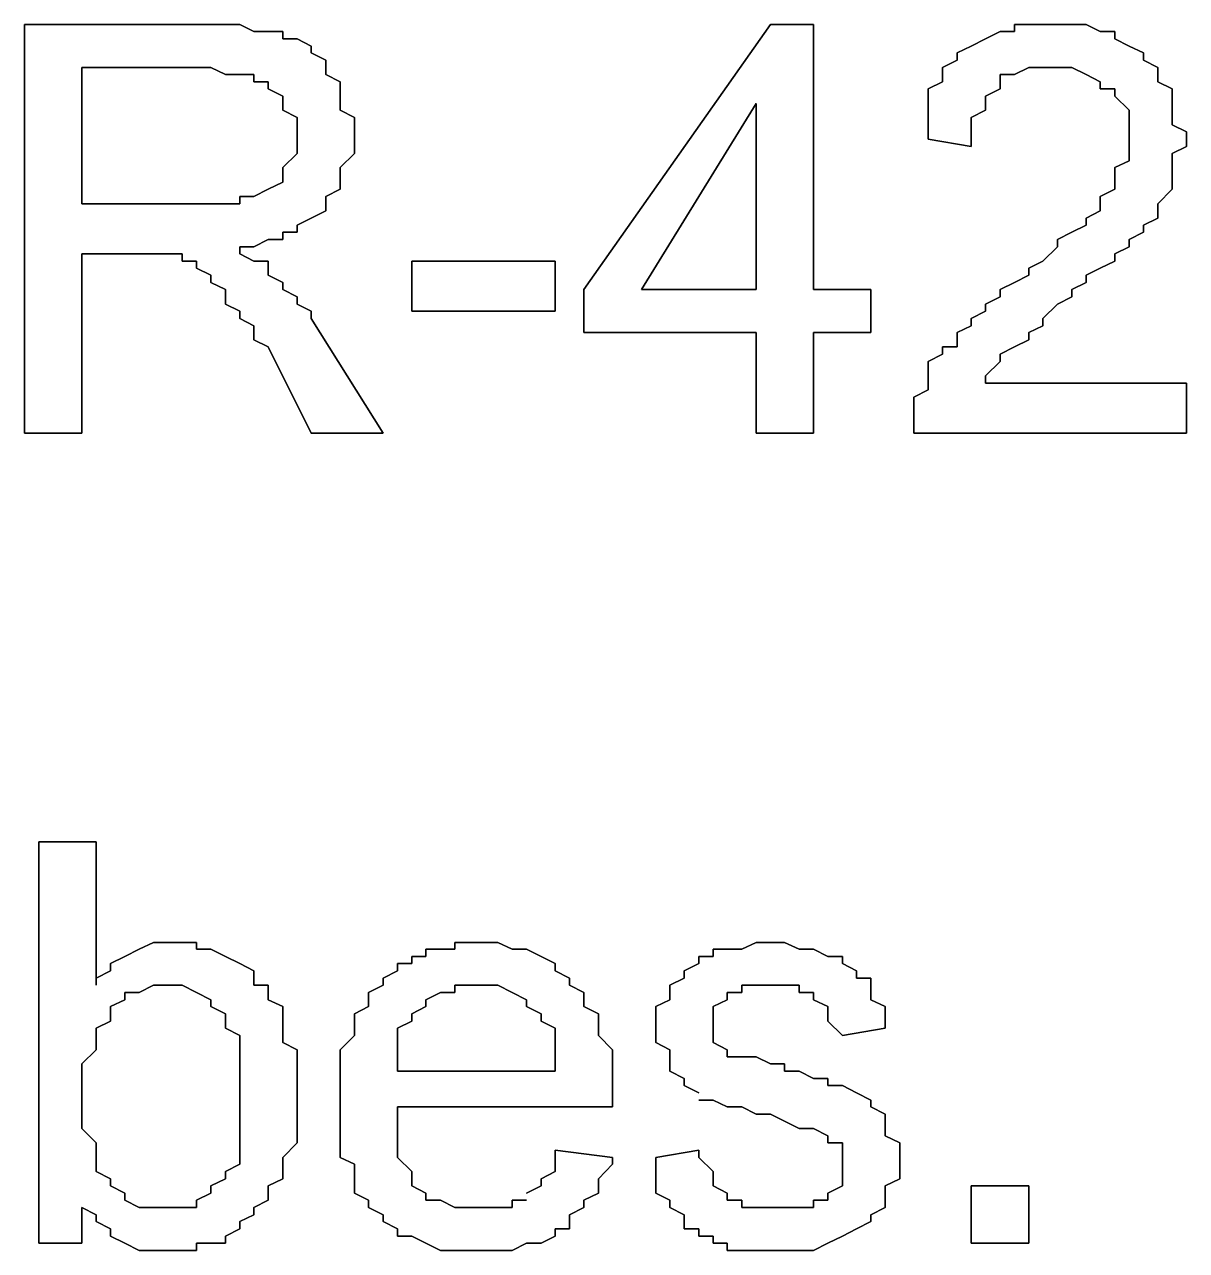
# Model space of a CAD drawing. Header units: metres. Extents: x 2.9 to 42.8, y 1.7 to 28.7.
# Drawn here: x 41.6137 to 41.8994, y 23.2604 to 23.562 of the extents above; entities that cross this region are included whole.
import ezdxf

# ---------------------------------------------------------------- set-up
doc = ezdxf.new("R2010")
doc.units = ezdxf.units.M
doc.layers.add('GRIS', color=8, linetype='Continuous')

msp = doc.modelspace()

# ---------------------------------------------------------------- linework, layer by layer
at = {"layer": 'GRIS', "lineweight": -3}
for points in [[(41.6595, 23.562), (41.6137, 23.562), (41.6595, 23.562)], [(41.6137, 23.562), (41.6137, 23.4615), (41.6137, 23.562)], [(41.6631, 23.562), (41.6595, 23.562), (41.6631, 23.562)], [(41.6666, 23.562), (41.6631, 23.562), (41.6666, 23.562)], [(41.6701, 23.5603), (41.6666, 23.562), (41.6701, 23.5603)], [(41.7971, 23.562), (41.7512, 23.4968), (41.7971, 23.562)], [(41.8077, 23.562), (41.7971, 23.562), (41.8077, 23.562)], [(41.8077, 23.4968), (41.8077, 23.562), (41.8077, 23.4968)], [(41.8606, 23.562), (41.8571, 23.562), (41.8606, 23.562)], [(41.8571, 23.562), (41.8571, 23.5603), (41.8571, 23.562)], [(41.8641, 23.562), (41.8606, 23.562), (41.8641, 23.562)], [(41.8677, 23.562), (41.8641, 23.562), (41.8677, 23.562)], [(41.8712, 23.562), (41.8677, 23.562), (41.8712, 23.562)], [(41.8747, 23.562), (41.8712, 23.562), (41.8747, 23.562)], [(41.8782, 23.5603), (41.8747, 23.562), (41.8782, 23.5603)], [(41.6736, 23.5603), (41.6701, 23.5603), (41.6736, 23.5603)], [(41.6772, 23.5603), (41.6736, 23.5603), (41.6772, 23.5603)], [(41.6772, 23.5585), (41.6772, 23.5603), (41.6772, 23.5585)], [(41.6807, 23.5585), (41.6772, 23.5585), (41.6807, 23.5585)], [(41.6842, 23.5567), (41.6807, 23.5585), (41.6842, 23.5567)], [(41.85, 23.5585), (41.8465, 23.5567), (41.85, 23.5585)], [(41.8536, 23.5603), (41.85, 23.5585), (41.8536, 23.5603)], [(41.8571, 23.5603), (41.8536, 23.5603), (41.8571, 23.5603)], [(41.8818, 23.5603), (41.8782, 23.5603), (41.8818, 23.5603)], [(41.8818, 23.5585), (41.8818, 23.5603), (41.8818, 23.5585)], [(41.8853, 23.5567), (41.8818, 23.5585), (41.8853, 23.5567)], [(41.6842, 23.555), (41.6842, 23.5567), (41.6842, 23.555)], [(41.6878, 23.5532), (41.6842, 23.555), (41.6878, 23.5532)], [(41.8465, 23.5567), (41.843, 23.555), (41.8465, 23.5567)], [(41.843, 23.555), (41.843, 23.5532), (41.843, 23.555)], [(41.8888, 23.555), (41.8853, 23.5567), (41.8888, 23.555)], [(41.8888, 23.5532), (41.8888, 23.555), (41.8888, 23.5532)], [(41.6878, 23.5514), (41.6878, 23.5532), (41.6878, 23.5514)], [(41.843, 23.5532), (41.8394, 23.5514), (41.843, 23.5532)], [(41.8924, 23.5514), (41.8888, 23.5532), (41.8924, 23.5514)], [(41.6278, 23.5179), (41.6278, 23.5514), (41.6278, 23.5179)], [(41.6278, 23.5514), (41.6595, 23.5514), (41.6278, 23.5514)], [(41.6595, 23.5514), (41.6631, 23.5497), (41.6595, 23.5514)], [(41.6631, 23.5497), (41.6666, 23.5497), (41.6631, 23.5497)], [(41.6666, 23.5497), (41.6701, 23.5497), (41.6666, 23.5497)], [(41.6701, 23.5497), (41.6701, 23.5479), (41.6701, 23.5497)], [(41.6878, 23.5497), (41.6878, 23.5514), (41.6878, 23.5497)], [(41.6913, 23.5479), (41.6878, 23.5497), (41.6913, 23.5479)], [(41.8394, 23.5514), (41.8394, 23.5497), (41.8394, 23.5514)], [(41.8394, 23.5497), (41.8394, 23.5479), (41.8394, 23.5497)], [(41.8536, 23.5479), (41.8536, 23.5497), (41.8536, 23.5479)], [(41.8536, 23.5497), (41.8571, 23.5497), (41.8536, 23.5497)], [(41.8571, 23.5497), (41.8606, 23.5514), (41.8571, 23.5497)], [(41.8606, 23.5514), (41.8641, 23.5514), (41.8606, 23.5514)], [(41.8641, 23.5514), (41.8677, 23.5514), (41.8641, 23.5514)], [(41.8677, 23.5514), (41.8712, 23.5514), (41.8677, 23.5514)], [(41.8712, 23.5514), (41.8747, 23.5497), (41.8712, 23.5514)], [(41.8747, 23.5497), (41.8782, 23.5479), (41.8747, 23.5497)], [(41.8924, 23.5497), (41.8924, 23.5514), (41.8924, 23.5497)], [(41.8924, 23.5479), (41.8924, 23.5497), (41.8924, 23.5479)], [(41.6701, 23.5479), (41.6736, 23.5479), (41.6701, 23.5479)], [(41.6736, 23.5479), (41.6736, 23.5462), (41.6736, 23.5479)], [(41.6736, 23.5462), (41.6772, 23.5444), (41.6736, 23.5462)], [(41.6913, 23.5444), (41.6913, 23.5479), (41.6913, 23.5444)], [(41.8394, 23.5479), (41.8359, 23.5462), (41.8394, 23.5479)], [(41.8359, 23.5462), (41.8359, 23.5426), (41.8359, 23.5462)], [(41.85, 23.5444), (41.8536, 23.5462), (41.85, 23.5444)], [(41.8536, 23.5462), (41.8536, 23.5479), (41.8536, 23.5462)], [(41.8782, 23.5479), (41.8782, 23.5462), (41.8782, 23.5479)], [(41.8782, 23.5462), (41.8818, 23.5462), (41.8782, 23.5462)], [(41.8818, 23.5462), (41.8818, 23.5444), (41.8818, 23.5462)], [(41.8959, 23.5462), (41.8924, 23.5479), (41.8959, 23.5462)], [(41.8959, 23.5444), (41.8959, 23.5462), (41.8959, 23.5444)], [(41.6772, 23.5444), (41.6772, 23.5426), (41.6772, 23.5444)], [(41.6913, 23.5426), (41.6913, 23.5444), (41.6913, 23.5426)], [(41.85, 23.5426), (41.85, 23.5444), (41.85, 23.5426)], [(41.8818, 23.5444), (41.8853, 23.5409), (41.8818, 23.5444)], [(41.8959, 23.5426), (41.8959, 23.5444), (41.8959, 23.5426)], [(41.6772, 23.5426), (41.6772, 23.5409), (41.6772, 23.5426)], [(41.6772, 23.5409), (41.6807, 23.5391), (41.6772, 23.5409)], [(41.6913, 23.5409), (41.6913, 23.5426), (41.6913, 23.5409)], [(41.6948, 23.5391), (41.6913, 23.5409), (41.6948, 23.5391)], [(41.7654, 23.4968), (41.7936, 23.5426), (41.7654, 23.4968)], [(41.7936, 23.5426), (41.7936, 23.4968), (41.7936, 23.5426)], [(41.8359, 23.5426), (41.8359, 23.5409), (41.8359, 23.5426)], [(41.8359, 23.5409), (41.8359, 23.5391), (41.8359, 23.5409)], [(41.8465, 23.5391), (41.85, 23.5409), (41.8465, 23.5391)], [(41.85, 23.5409), (41.85, 23.5426), (41.85, 23.5409)], [(41.8853, 23.5409), (41.8853, 23.5391), (41.8853, 23.5409)], [(41.8959, 23.5409), (41.8959, 23.5426), (41.8959, 23.5409)], [(41.8959, 23.5373), (41.8959, 23.5409), (41.8959, 23.5373)], [(41.6807, 23.5391), (41.6807, 23.5373), (41.6807, 23.5391)], [(41.6807, 23.5373), (41.6807, 23.5338), (41.6807, 23.5373)], [(41.6948, 23.5356), (41.6948, 23.5391), (41.6948, 23.5356)], [(41.8359, 23.5391), (41.8359, 23.5356), (41.8359, 23.5391)], [(41.8465, 23.5373), (41.8465, 23.5391), (41.8465, 23.5373)], [(41.8465, 23.5338), (41.8465, 23.5373), (41.8465, 23.5338)], [(41.8853, 23.5391), (41.8853, 23.5373), (41.8853, 23.5391)], [(41.8853, 23.5373), (41.8853, 23.5338), (41.8853, 23.5373)], [(41.8994, 23.5356), (41.8959, 23.5373), (41.8994, 23.5356)], [(41.6948, 23.5338), (41.6948, 23.5356), (41.6948, 23.5338)], [(41.8359, 23.5356), (41.8359, 23.5338), (41.8359, 23.5356)], [(41.8994, 23.5338), (41.8994, 23.5356), (41.8994, 23.5338)], [(41.6807, 23.5338), (41.6807, 23.532), (41.6807, 23.5338)], [(41.6807, 23.532), (41.6807, 23.5303), (41.6807, 23.532)], [(41.6948, 23.532), (41.6948, 23.5338), (41.6948, 23.532)], [(41.6948, 23.5303), (41.6948, 23.532), (41.6948, 23.5303)], [(41.8359, 23.5338), (41.8465, 23.532), (41.8359, 23.5338)], [(41.8465, 23.532), (41.8465, 23.5338), (41.8465, 23.532)], [(41.8853, 23.5338), (41.8853, 23.5303), (41.8853, 23.5338)], [(41.8959, 23.5303), (41.8994, 23.532), (41.8959, 23.5303)], [(41.8994, 23.532), (41.8994, 23.5338), (41.8994, 23.532)], [(41.6807, 23.5303), (41.6772, 23.5268), (41.6807, 23.5303)], [(41.6913, 23.5268), (41.6948, 23.5303), (41.6913, 23.5268)], [(41.8853, 23.5285), (41.8818, 23.5268), (41.8853, 23.5285)], [(41.8853, 23.5303), (41.8853, 23.5285), (41.8853, 23.5303)], [(41.8959, 23.5268), (41.8959, 23.5303), (41.8959, 23.5268)], [(41.6772, 23.5268), (41.6772, 23.525), (41.6772, 23.5268)], [(41.6772, 23.525), (41.6772, 23.5232), (41.6772, 23.525)], [(41.6913, 23.525), (41.6913, 23.5268), (41.6913, 23.525)], [(41.6913, 23.5232), (41.6913, 23.525), (41.6913, 23.5232)], [(41.8818, 23.5268), (41.8818, 23.525), (41.8818, 23.5268)], [(41.8818, 23.525), (41.8818, 23.5215), (41.8818, 23.525)], [(41.8959, 23.525), (41.8959, 23.5268), (41.8959, 23.525)], [(41.8959, 23.5232), (41.8959, 23.525), (41.8959, 23.5232)], [(41.6772, 23.5232), (41.6736, 23.5215), (41.6772, 23.5232)], [(41.6913, 23.5215), (41.6913, 23.5232), (41.6913, 23.5215)], [(41.8959, 23.5215), (41.8959, 23.5232), (41.8959, 23.5215)], [(41.6701, 23.5197), (41.6666, 23.5197), (41.6701, 23.5197)], [(41.6666, 23.5197), (41.6666, 23.5179), (41.6666, 23.5197)], [(41.6736, 23.5215), (41.6701, 23.5197), (41.6736, 23.5215)], [(41.6878, 23.5197), (41.6913, 23.5215), (41.6878, 23.5197)], [(41.6878, 23.5162), (41.6878, 23.5197), (41.6878, 23.5162)], [(41.8818, 23.5215), (41.8782, 23.5197), (41.8818, 23.5215)], [(41.8782, 23.5197), (41.8782, 23.5179), (41.8782, 23.5197)], [(41.8924, 23.5179), (41.8959, 23.5215), (41.8924, 23.5179)], [(41.656, 23.5179), (41.6278, 23.5179), (41.656, 23.5179)], [(41.6595, 23.5179), (41.656, 23.5179), (41.6595, 23.5179)], [(41.6631, 23.5179), (41.6595, 23.5179), (41.6631, 23.5179)], [(41.6666, 23.5179), (41.6631, 23.5179), (41.6666, 23.5179)], [(41.6842, 23.5144), (41.6878, 23.5162), (41.6842, 23.5144)], [(41.8782, 23.5162), (41.8747, 23.5144), (41.8782, 23.5162)], [(41.8782, 23.5179), (41.8782, 23.5162), (41.8782, 23.5179)], [(41.8924, 23.5162), (41.8924, 23.5179), (41.8924, 23.5162)], [(41.8924, 23.5144), (41.8924, 23.5162), (41.8924, 23.5144)], [(41.6807, 23.5126), (41.6842, 23.5144), (41.6807, 23.5126)], [(41.8747, 23.5144), (41.8747, 23.5126), (41.8747, 23.5144)], [(41.8888, 23.5126), (41.8924, 23.5144), (41.8888, 23.5126)], [(41.6772, 23.5091), (41.6772, 23.5109), (41.6772, 23.5091)], [(41.6772, 23.5109), (41.6807, 23.5109), (41.6772, 23.5109)], [(41.6807, 23.5109), (41.6807, 23.5126), (41.6807, 23.5109)], [(41.8712, 23.5109), (41.8677, 23.5091), (41.8712, 23.5109)], [(41.8747, 23.5126), (41.8712, 23.5109), (41.8747, 23.5126)], [(41.8853, 23.5091), (41.8888, 23.5109), (41.8853, 23.5091)], [(41.8888, 23.5109), (41.8888, 23.5126), (41.8888, 23.5109)], [(41.6666, 23.5056), (41.6666, 23.5073), (41.6666, 23.5056)], [(41.6666, 23.5073), (41.6701, 23.5073), (41.6666, 23.5073)], [(41.6701, 23.5073), (41.6736, 23.5091), (41.6701, 23.5073)], [(41.6736, 23.5091), (41.6772, 23.5091), (41.6736, 23.5091)], [(41.8677, 23.5073), (41.8641, 23.5038), (41.8677, 23.5073)], [(41.8677, 23.5091), (41.8677, 23.5073), (41.8677, 23.5091)], [(41.8818, 23.5056), (41.8853, 23.5073), (41.8818, 23.5056)], [(41.8853, 23.5073), (41.8853, 23.5091), (41.8853, 23.5073)], [(41.6278, 23.4615), (41.6278, 23.5056), (41.6278, 23.4615)], [(41.6278, 23.5056), (41.6419, 23.5056), (41.6278, 23.5056)], [(41.6419, 23.5056), (41.6454, 23.5056), (41.6419, 23.5056)], [(41.6454, 23.5056), (41.6489, 23.5056), (41.6454, 23.5056)], [(41.6489, 23.5056), (41.6525, 23.5056), (41.6489, 23.5056)], [(41.6525, 23.5056), (41.6525, 23.5038), (41.6525, 23.5056)], [(41.6525, 23.5038), (41.656, 23.5038), (41.6525, 23.5038)], [(41.656, 23.5038), (41.656, 23.5021), (41.656, 23.5038)], [(41.6701, 23.5038), (41.6666, 23.5056), (41.6701, 23.5038)], [(41.6736, 23.5038), (41.6701, 23.5038), (41.6736, 23.5038)], [(41.6736, 23.5021), (41.6736, 23.5038), (41.6736, 23.5021)], [(41.7442, 23.5038), (41.7089, 23.5038), (41.7442, 23.5038)], [(41.7089, 23.5038), (41.7089, 23.4915), (41.7089, 23.5038)], [(41.7442, 23.4915), (41.7442, 23.5038), (41.7442, 23.4915)], [(41.8641, 23.5038), (41.8606, 23.5021), (41.8641, 23.5038)], [(41.8782, 23.5021), (41.8818, 23.5038), (41.8782, 23.5021)], [(41.8818, 23.5038), (41.8818, 23.5056), (41.8818, 23.5038)], [(41.656, 23.5021), (41.6595, 23.5003), (41.656, 23.5021)], [(41.6736, 23.5003), (41.6736, 23.5021), (41.6736, 23.5003)], [(41.8606, 23.5021), (41.8606, 23.5003), (41.8606, 23.5021)], [(41.8747, 23.5003), (41.8782, 23.5021), (41.8747, 23.5003)], [(41.6595, 23.5003), (41.6595, 23.4985), (41.6595, 23.5003)], [(41.6595, 23.4985), (41.6631, 23.4968), (41.6595, 23.4985)], [(41.6772, 23.4985), (41.6736, 23.5003), (41.6772, 23.4985)], [(41.6772, 23.4968), (41.6772, 23.4985), (41.6772, 23.4968)], [(41.8571, 23.4985), (41.8536, 23.4968), (41.8571, 23.4985)], [(41.8606, 23.5003), (41.8571, 23.4985), (41.8606, 23.5003)], [(41.8712, 23.4968), (41.8747, 23.4985), (41.8712, 23.4968)], [(41.8747, 23.4985), (41.8747, 23.5003), (41.8747, 23.4985)], [(41.6631, 23.4968), (41.6631, 23.495), (41.6631, 23.4968)], [(41.6631, 23.495), (41.6631, 23.4932), (41.6631, 23.495)], [(41.6807, 23.495), (41.6772, 23.4968), (41.6807, 23.495)], [(41.6807, 23.4932), (41.6807, 23.495), (41.6807, 23.4932)], [(41.7512, 23.4968), (41.7512, 23.4862), (41.7512, 23.4968)], [(41.7936, 23.4968), (41.7654, 23.4968), (41.7936, 23.4968)], [(41.8218, 23.4968), (41.8077, 23.4968), (41.8218, 23.4968)], [(41.8218, 23.4862), (41.8218, 23.4968), (41.8218, 23.4862)], [(41.8536, 23.495), (41.85, 23.4932), (41.8536, 23.495)], [(41.8536, 23.4968), (41.8536, 23.495), (41.8536, 23.4968)], [(41.8677, 23.4932), (41.8712, 23.495), (41.8677, 23.4932)], [(41.8712, 23.495), (41.8712, 23.4968), (41.8712, 23.495)], [(41.6631, 23.4932), (41.6666, 23.4915), (41.6631, 23.4932)], [(41.6842, 23.4915), (41.6807, 23.4932), (41.6842, 23.4915)], [(41.85, 23.4932), (41.85, 23.4915), (41.85, 23.4932)], [(41.8641, 23.4897), (41.8677, 23.4932), (41.8641, 23.4897)], [(41.6666, 23.4915), (41.6666, 23.4897), (41.6666, 23.4915)], [(41.6666, 23.4897), (41.6701, 23.4879), (41.6666, 23.4897)], [(41.6842, 23.4897), (41.6842, 23.4915), (41.6842, 23.4897)], [(41.7019, 23.4615), (41.6842, 23.4897), (41.7019, 23.4615)], [(41.7089, 23.4915), (41.7442, 23.4915), (41.7089, 23.4915)], [(41.85, 23.4915), (41.8465, 23.4897), (41.85, 23.4915)], [(41.8465, 23.4897), (41.8465, 23.4879), (41.8465, 23.4897)], [(41.8641, 23.4879), (41.8641, 23.4897), (41.8641, 23.4879)], [(41.6701, 23.4879), (41.6701, 23.4844), (41.6701, 23.4879)], [(41.7512, 23.4862), (41.7936, 23.4862), (41.7512, 23.4862)], [(41.7936, 23.4862), (41.7936, 23.4615), (41.7936, 23.4862)], [(41.8077, 23.4615), (41.8077, 23.4862), (41.8077, 23.4615)], [(41.8077, 23.4862), (41.8218, 23.4862), (41.8077, 23.4862)], [(41.8465, 23.4879), (41.843, 23.4862), (41.8465, 23.4879)], [(41.843, 23.4862), (41.843, 23.4844), (41.843, 23.4862)], [(41.8606, 23.4862), (41.8641, 23.4879), (41.8606, 23.4862)], [(41.8606, 23.4844), (41.8606, 23.4862), (41.8606, 23.4844)], [(41.6701, 23.4844), (41.6736, 23.4827), (41.6701, 23.4844)], [(41.6736, 23.4827), (41.6842, 23.4615), (41.6736, 23.4827)], [(41.843, 23.4827), (41.8394, 23.4827), (41.843, 23.4827)], [(41.8394, 23.4827), (41.8394, 23.4809), (41.8394, 23.4827)], [(41.843, 23.4844), (41.843, 23.4827), (41.843, 23.4844)], [(41.8536, 23.4809), (41.8571, 23.4827), (41.8536, 23.4809)], [(41.8571, 23.4827), (41.8606, 23.4844), (41.8571, 23.4827)], [(41.8394, 23.4809), (41.8359, 23.4791), (41.8394, 23.4809)], [(41.8536, 23.4791), (41.8536, 23.4809), (41.8536, 23.4791)], [(41.8359, 23.4791), (41.8359, 23.4756), (41.8359, 23.4791)], [(41.85, 23.4756), (41.8536, 23.4791), (41.85, 23.4756)], [(41.8359, 23.4756), (41.8359, 23.4738), (41.8359, 23.4756)], [(41.8359, 23.4738), (41.8359, 23.4721), (41.8359, 23.4738)], [(41.85, 23.4738), (41.85, 23.4756), (41.85, 23.4738)], [(41.8994, 23.4738), (41.85, 23.4738), (41.8994, 23.4738)], [(41.8994, 23.4615), (41.8994, 23.4738), (41.8994, 23.4615)], [(41.8359, 23.4721), (41.8324, 23.4703), (41.8359, 23.4721)], [(41.8324, 23.4703), (41.8324, 23.4685), (41.8324, 23.4703)], [(41.8324, 23.4685), (41.8324, 23.4668), (41.8324, 23.4685)], [(41.8324, 23.4668), (41.8324, 23.465), (41.8324, 23.4668)], [(41.8324, 23.465), (41.8324, 23.4615), (41.8324, 23.465)], [(41.6137, 23.4615), (41.6278, 23.4615), (41.6137, 23.4615)], [(41.6842, 23.4615), (41.7019, 23.4615), (41.6842, 23.4615)], [(41.7936, 23.4615), (41.8077, 23.4615), (41.7936, 23.4615)], [(41.8324, 23.4615), (41.8994, 23.4615), (41.8324, 23.4615)], [(41.6313, 23.3609), (41.6172, 23.3609), (41.6313, 23.3609)], [(41.6172, 23.3609), (41.6172, 23.2622), (41.6172, 23.3609)], [(41.6313, 23.3257), (41.6313, 23.3609), (41.6313, 23.3257)], [(41.6454, 23.3362), (41.6419, 23.3345), (41.6454, 23.3362)], [(41.6489, 23.3362), (41.6454, 23.3362), (41.6489, 23.3362)], [(41.6525, 23.3362), (41.6489, 23.3362), (41.6525, 23.3362)], [(41.656, 23.3362), (41.6525, 23.3362), (41.656, 23.3362)], [(41.656, 23.3345), (41.656, 23.3362), (41.656, 23.3345)], [(41.723, 23.3362), (41.7195, 23.3362), (41.723, 23.3362)], [(41.7195, 23.3362), (41.7195, 23.3345), (41.7195, 23.3362)], [(41.7266, 23.3362), (41.723, 23.3362), (41.7266, 23.3362)], [(41.7301, 23.3362), (41.7266, 23.3362), (41.7301, 23.3362)], [(41.7336, 23.3345), (41.7301, 23.3362), (41.7336, 23.3345)], [(41.7936, 23.3362), (41.7901, 23.3345), (41.7936, 23.3362)], [(41.7971, 23.3362), (41.7936, 23.3362), (41.7971, 23.3362)], [(41.8006, 23.3362), (41.7971, 23.3362), (41.8006, 23.3362)], [(41.8042, 23.3345), (41.8006, 23.3362), (41.8042, 23.3345)], [(41.6384, 23.3327), (41.6348, 23.331), (41.6384, 23.3327)], [(41.6419, 23.3345), (41.6384, 23.3327), (41.6419, 23.3345)], [(41.6595, 23.3345), (41.656, 23.3345), (41.6595, 23.3345)], [(41.6631, 23.3327), (41.6595, 23.3345), (41.6631, 23.3327)], [(41.6666, 23.331), (41.6631, 23.3327), (41.6666, 23.331)], [(41.7124, 23.3327), (41.7089, 23.3327), (41.7124, 23.3327)], [(41.7089, 23.3327), (41.7089, 23.331), (41.7089, 23.3327)], [(41.716, 23.3345), (41.7124, 23.3345), (41.716, 23.3345)], [(41.7124, 23.3345), (41.7124, 23.3327), (41.7124, 23.3345)], [(41.7195, 23.3345), (41.716, 23.3345), (41.7195, 23.3345)], [(41.7371, 23.3345), (41.7336, 23.3345), (41.7371, 23.3345)], [(41.7407, 23.3327), (41.7371, 23.3345), (41.7407, 23.3327)], [(41.7442, 23.331), (41.7407, 23.3327), (41.7442, 23.331)], [(41.783, 23.3327), (41.7795, 23.3327), (41.783, 23.3327)], [(41.7795, 23.3327), (41.7795, 23.331), (41.7795, 23.3327)], [(41.7865, 23.3345), (41.783, 23.3345), (41.7865, 23.3345)], [(41.783, 23.3345), (41.783, 23.3327), (41.783, 23.3345)], [(41.7901, 23.3345), (41.7865, 23.3345), (41.7901, 23.3345)], [(41.8077, 23.3345), (41.8042, 23.3345), (41.8077, 23.3345)], [(41.8112, 23.3327), (41.8077, 23.3345), (41.8112, 23.3327)], [(41.8148, 23.3327), (41.8112, 23.3327), (41.8148, 23.3327)], [(41.8148, 23.331), (41.8148, 23.3327), (41.8148, 23.331)], [(41.6348, 23.3292), (41.6313, 23.3274), (41.6348, 23.3292)], [(41.6348, 23.331), (41.6348, 23.3292), (41.6348, 23.331)], [(41.6701, 23.3292), (41.6666, 23.331), (41.6701, 23.3292)], [(41.6701, 23.3274), (41.6701, 23.3292), (41.6701, 23.3274)], [(41.7054, 23.3292), (41.7019, 23.3274), (41.7054, 23.3292)], [(41.7089, 23.331), (41.7054, 23.331), (41.7089, 23.331)], [(41.7054, 23.331), (41.7054, 23.3292), (41.7054, 23.331)], [(41.7442, 23.3292), (41.7442, 23.331), (41.7442, 23.3292)], [(41.7477, 23.3274), (41.7442, 23.3292), (41.7477, 23.3274)], [(41.7795, 23.331), (41.7759, 23.3292), (41.7795, 23.331)], [(41.7759, 23.3292), (41.7759, 23.3274), (41.7759, 23.3292)], [(41.8183, 23.3292), (41.8148, 23.331), (41.8183, 23.3292)], [(41.8183, 23.3274), (41.8183, 23.3292), (41.8183, 23.3274)], [(41.6313, 23.3274), (41.6313, 23.3257), (41.6313, 23.3274)], [(41.6701, 23.3257), (41.6701, 23.3274), (41.6701, 23.3257)], [(41.7019, 23.3274), (41.7019, 23.3257), (41.7019, 23.3274)], [(41.7477, 23.3257), (41.7477, 23.3274), (41.7477, 23.3257)], [(41.7759, 23.3274), (41.7724, 23.3257), (41.7759, 23.3274)], [(41.8218, 23.3274), (41.8183, 23.3274), (41.8218, 23.3274)], [(41.8218, 23.3257), (41.8218, 23.3274), (41.8218, 23.3257)], [(41.6384, 23.3221), (41.6384, 23.3239), (41.6384, 23.3221)], [(41.6384, 23.3239), (41.6419, 23.3239), (41.6384, 23.3239)], [(41.6419, 23.3239), (41.6454, 23.3257), (41.6419, 23.3239)], [(41.6454, 23.3257), (41.6489, 23.3257), (41.6454, 23.3257)], [(41.6489, 23.3257), (41.6525, 23.3257), (41.6489, 23.3257)], [(41.6525, 23.3257), (41.656, 23.3239), (41.6525, 23.3257)], [(41.656, 23.3239), (41.6595, 23.3221), (41.656, 23.3239)], [(41.6736, 23.3257), (41.6701, 23.3257), (41.6736, 23.3257)], [(41.6736, 23.3239), (41.6736, 23.3257), (41.6736, 23.3239)], [(41.6736, 23.3221), (41.6736, 23.3239), (41.6736, 23.3221)], [(41.7019, 23.3257), (41.6983, 23.3239), (41.7019, 23.3257)], [(41.6983, 23.3239), (41.6983, 23.3221), (41.6983, 23.3239)], [(41.7124, 23.3221), (41.716, 23.3239), (41.7124, 23.3221)], [(41.716, 23.3239), (41.7195, 23.3239), (41.716, 23.3239)], [(41.7195, 23.3239), (41.7195, 23.3257), (41.7195, 23.3239)], [(41.7195, 23.3257), (41.723, 23.3257), (41.7195, 23.3257)], [(41.723, 23.3257), (41.7266, 23.3257), (41.723, 23.3257)], [(41.7266, 23.3257), (41.7301, 23.3257), (41.7266, 23.3257)], [(41.7301, 23.3257), (41.7336, 23.3239), (41.7301, 23.3257)], [(41.7336, 23.3239), (41.7371, 23.3221), (41.7336, 23.3239)], [(41.7512, 23.3239), (41.7477, 23.3257), (41.7512, 23.3239)], [(41.7512, 23.3221), (41.7512, 23.3239), (41.7512, 23.3221)], [(41.7724, 23.3257), (41.7724, 23.3239), (41.7724, 23.3257)], [(41.7724, 23.3239), (41.7724, 23.3221), (41.7724, 23.3239)], [(41.7865, 23.3221), (41.7865, 23.3239), (41.7865, 23.3221)], [(41.7865, 23.3239), (41.7901, 23.3239), (41.7865, 23.3239)], [(41.7901, 23.3239), (41.7901, 23.3257), (41.7901, 23.3239)], [(41.7901, 23.3257), (41.7936, 23.3257), (41.7901, 23.3257)], [(41.7936, 23.3257), (41.7971, 23.3257), (41.7936, 23.3257)], [(41.7971, 23.3257), (41.8006, 23.3257), (41.7971, 23.3257)], [(41.8006, 23.3257), (41.8042, 23.3257), (41.8006, 23.3257)], [(41.8042, 23.3257), (41.8042, 23.3239), (41.8042, 23.3257)], [(41.8042, 23.3239), (41.8077, 23.3239), (41.8042, 23.3239)], [(41.8077, 23.3239), (41.8077, 23.3221), (41.8077, 23.3239)], [(41.8218, 23.3221), (41.8218, 23.3257), (41.8218, 23.3221)], [(41.6348, 23.3204), (41.6384, 23.3221), (41.6348, 23.3204)], [(41.6348, 23.3186), (41.6348, 23.3204), (41.6348, 23.3186)], [(41.6595, 23.3221), (41.6595, 23.3204), (41.6595, 23.3221)], [(41.6595, 23.3204), (41.6631, 23.3186), (41.6595, 23.3204)], [(41.6772, 23.3204), (41.6736, 23.3221), (41.6772, 23.3204)], [(41.6772, 23.3168), (41.6772, 23.3204), (41.6772, 23.3168)], [(41.6983, 23.3204), (41.6948, 23.3186), (41.6983, 23.3204)], [(41.6983, 23.3221), (41.6983, 23.3204), (41.6983, 23.3221)], [(41.7089, 23.3186), (41.7124, 23.3204), (41.7089, 23.3186)], [(41.7124, 23.3204), (41.7124, 23.3221), (41.7124, 23.3204)], [(41.7371, 23.3221), (41.7371, 23.3204), (41.7371, 23.3221)], [(41.7371, 23.3204), (41.7407, 23.3186), (41.7371, 23.3204)], [(41.7512, 23.3204), (41.7512, 23.3221), (41.7512, 23.3204)], [(41.7548, 23.3186), (41.7512, 23.3204), (41.7548, 23.3186)], [(41.7724, 23.3221), (41.7689, 23.3204), (41.7724, 23.3221)], [(41.7689, 23.3204), (41.7689, 23.3168), (41.7689, 23.3204)], [(41.783, 23.3204), (41.7865, 23.3221), (41.783, 23.3204)], [(41.783, 23.3186), (41.783, 23.3204), (41.783, 23.3186)], [(41.8077, 23.3221), (41.8112, 23.3204), (41.8077, 23.3221)], [(41.8112, 23.3204), (41.8112, 23.3186), (41.8112, 23.3204)], [(41.8253, 23.3204), (41.8218, 23.3221), (41.8253, 23.3204)], [(41.8253, 23.3186), (41.8253, 23.3204), (41.8253, 23.3186)], [(41.6313, 23.3151), (41.6348, 23.3168), (41.6313, 23.3151)], [(41.6348, 23.3168), (41.6348, 23.3186), (41.6348, 23.3168)], [(41.6631, 23.3186), (41.6631, 23.3168), (41.6631, 23.3186)], [(41.6631, 23.3168), (41.6631, 23.3151), (41.6631, 23.3168)], [(41.6772, 23.3151), (41.6772, 23.3168), (41.6772, 23.3151)], [(41.6948, 23.3186), (41.6948, 23.3168), (41.6948, 23.3186)], [(41.6948, 23.3168), (41.6948, 23.3151), (41.6948, 23.3168)], [(41.7054, 23.3151), (41.7089, 23.3168), (41.7054, 23.3151)], [(41.7089, 23.3168), (41.7089, 23.3186), (41.7089, 23.3168)], [(41.7407, 23.3186), (41.7407, 23.3168), (41.7407, 23.3186)], [(41.7407, 23.3168), (41.7442, 23.3151), (41.7407, 23.3168)], [(41.7548, 23.3168), (41.7548, 23.3186), (41.7548, 23.3168)], [(41.7548, 23.3151), (41.7548, 23.3168), (41.7548, 23.3151)], [(41.7689, 23.3168), (41.7689, 23.3151), (41.7689, 23.3168)], [(41.783, 23.3168), (41.783, 23.3186), (41.783, 23.3168)], [(41.783, 23.3133), (41.783, 23.3168), (41.783, 23.3133)], [(41.8112, 23.3186), (41.8112, 23.3168), (41.8112, 23.3186)], [(41.8112, 23.3168), (41.8148, 23.3133), (41.8112, 23.3168)], [(41.8253, 23.3151), (41.8253, 23.3186), (41.8253, 23.3151)], [(41.6313, 23.3133), (41.6313, 23.3151), (41.6313, 23.3133)], [(41.6631, 23.3151), (41.6666, 23.3133), (41.6631, 23.3151)], [(41.6772, 23.3133), (41.6772, 23.3151), (41.6772, 23.3133)], [(41.6948, 23.3151), (41.6948, 23.3133), (41.6948, 23.3151)], [(41.7054, 23.3116), (41.7054, 23.3151), (41.7054, 23.3116)], [(41.7442, 23.3151), (41.7442, 23.3133), (41.7442, 23.3151)], [(41.7548, 23.3133), (41.7548, 23.3151), (41.7548, 23.3133)], [(41.7689, 23.3151), (41.7689, 23.3116), (41.7689, 23.3151)], [(41.8148, 23.3133), (41.8253, 23.3151), (41.8148, 23.3133)], [(41.6313, 23.3116), (41.6313, 23.3133), (41.6313, 23.3116)], [(41.6313, 23.3098), (41.6313, 23.3116), (41.6313, 23.3098)], [(41.6666, 23.3133), (41.6666, 23.3116), (41.6666, 23.3133)], [(41.6666, 23.3116), (41.6666, 23.308), (41.6666, 23.3116)], [(41.6772, 23.3116), (41.6772, 23.3133), (41.6772, 23.3116)], [(41.6807, 23.3098), (41.6772, 23.3116), (41.6807, 23.3098)], [(41.6948, 23.3133), (41.6913, 23.3098), (41.6948, 23.3133)], [(41.7054, 23.3098), (41.7054, 23.3116), (41.7054, 23.3098)], [(41.7442, 23.3133), (41.7442, 23.3098), (41.7442, 23.3133)], [(41.7583, 23.3098), (41.7548, 23.3133), (41.7583, 23.3098)], [(41.7689, 23.3116), (41.7724, 23.3098), (41.7689, 23.3116)], [(41.783, 23.3116), (41.783, 23.3133), (41.783, 23.3116)], [(41.7865, 23.3098), (41.783, 23.3116), (41.7865, 23.3098)], [(41.6278, 23.3063), (41.6313, 23.3098), (41.6278, 23.3063)], [(41.6666, 23.308), (41.6666, 23.3063), (41.6666, 23.308)], [(41.6807, 23.3063), (41.6807, 23.3098), (41.6807, 23.3063)], [(41.6913, 23.3098), (41.6913, 23.308), (41.6913, 23.3098)], [(41.6913, 23.308), (41.6913, 23.3045), (41.6913, 23.308)], [(41.7054, 23.308), (41.7054, 23.3098), (41.7054, 23.308)], [(41.7054, 23.3045), (41.7054, 23.308), (41.7054, 23.3045)], [(41.7442, 23.3098), (41.7442, 23.308), (41.7442, 23.3098)], [(41.7442, 23.308), (41.7442, 23.3045), (41.7442, 23.308)], [(41.7583, 23.308), (41.7583, 23.3098), (41.7583, 23.308)], [(41.7583, 23.3045), (41.7583, 23.308), (41.7583, 23.3045)], [(41.7724, 23.3098), (41.7724, 23.308), (41.7724, 23.3098)], [(41.7724, 23.308), (41.7724, 23.3045), (41.7724, 23.308)], [(41.7865, 23.308), (41.7865, 23.3098), (41.7865, 23.308)], [(41.7901, 23.308), (41.7865, 23.308), (41.7901, 23.308)], [(41.7936, 23.308), (41.7901, 23.308), (41.7936, 23.308)], [(41.7971, 23.3063), (41.7936, 23.308), (41.7971, 23.3063)], [(41.6278, 23.3045), (41.6278, 23.3063), (41.6278, 23.3045)], [(41.6666, 23.3063), (41.6666, 23.3045), (41.6666, 23.3063)], [(41.6807, 23.3045), (41.6807, 23.3063), (41.6807, 23.3045)], [(41.8006, 23.3063), (41.7971, 23.3063), (41.8006, 23.3063)], [(41.8006, 23.3045), (41.8006, 23.3063), (41.8006, 23.3045)], [(41.6278, 23.301), (41.6278, 23.3045), (41.6278, 23.301)], [(41.6666, 23.3045), (41.6666, 23.301), (41.6666, 23.3045)], [(41.6807, 23.3027), (41.6807, 23.3045), (41.6807, 23.3027)], [(41.6807, 23.2992), (41.6807, 23.3027), (41.6807, 23.2992)], [(41.6913, 23.3045), (41.6913, 23.3027), (41.6913, 23.3045)], [(41.6913, 23.3027), (41.6913, 23.301), (41.6913, 23.3027)], [(41.7442, 23.3045), (41.7054, 23.3045), (41.7442, 23.3045)], [(41.7583, 23.3027), (41.7583, 23.3045), (41.7583, 23.3027)], [(41.7583, 23.2992), (41.7583, 23.3027), (41.7583, 23.2992)], [(41.7724, 23.3045), (41.7759, 23.3027), (41.7724, 23.3045)], [(41.7759, 23.3027), (41.7759, 23.301), (41.7759, 23.3027)], [(41.8042, 23.3045), (41.8006, 23.3045), (41.8042, 23.3045)], [(41.8077, 23.3027), (41.8042, 23.3045), (41.8077, 23.3027)], [(41.8112, 23.3027), (41.8077, 23.3027), (41.8112, 23.3027)], [(41.8112, 23.301), (41.8112, 23.3027), (41.8112, 23.301)], [(41.6278, 23.2992), (41.6278, 23.301), (41.6278, 23.2992)], [(41.6278, 23.2957), (41.6278, 23.2992), (41.6278, 23.2957)], [(41.6666, 23.301), (41.6666, 23.2974), (41.6666, 23.301)], [(41.6807, 23.2957), (41.6807, 23.2992), (41.6807, 23.2957)], [(41.6913, 23.301), (41.6913, 23.2974), (41.6913, 23.301)], [(41.7583, 23.2974), (41.7583, 23.2992), (41.7583, 23.2974)], [(41.7759, 23.301), (41.7795, 23.2992), (41.7759, 23.301)], [(41.8148, 23.301), (41.8112, 23.301), (41.8148, 23.301)], [(41.8183, 23.2992), (41.8148, 23.301), (41.8183, 23.2992)], [(41.8218, 23.2974), (41.8183, 23.2992), (41.8218, 23.2974)], [(41.6278, 23.2922), (41.6278, 23.2957), (41.6278, 23.2922)], [(41.6666, 23.2974), (41.6666, 23.2939), (41.6666, 23.2974)], [(41.6807, 23.2939), (41.6807, 23.2957), (41.6807, 23.2939)], [(41.6913, 23.2974), (41.6913, 23.2957), (41.6913, 23.2974)], [(41.6913, 23.2957), (41.6913, 23.2939), (41.6913, 23.2957)], [(41.7054, 23.2922), (41.7054, 23.2957), (41.7054, 23.2922)], [(41.7054, 23.2957), (41.7583, 23.2957), (41.7054, 23.2957)], [(41.7583, 23.2957), (41.7583, 23.2974), (41.7583, 23.2957)], [(41.7795, 23.2974), (41.783, 23.2974), (41.7795, 23.2974)], [(41.783, 23.2974), (41.7865, 23.2957), (41.783, 23.2974)], [(41.7865, 23.2957), (41.7901, 23.2957), (41.7865, 23.2957)], [(41.7901, 23.2957), (41.7936, 23.2939), (41.7901, 23.2957)], [(41.8218, 23.2957), (41.8218, 23.2974), (41.8218, 23.2957)], [(41.8253, 23.2939), (41.8218, 23.2957), (41.8253, 23.2939)], [(41.6666, 23.2939), (41.6666, 23.2922), (41.6666, 23.2939)], [(41.6807, 23.2904), (41.6807, 23.2939), (41.6807, 23.2904)], [(41.6913, 23.2939), (41.6913, 23.2904), (41.6913, 23.2939)], [(41.7936, 23.2939), (41.7971, 23.2939), (41.7936, 23.2939)], [(41.7971, 23.2939), (41.8006, 23.2922), (41.7971, 23.2939)], [(41.8253, 23.2922), (41.8253, 23.2939), (41.8253, 23.2922)], [(41.6278, 23.2904), (41.6278, 23.2922), (41.6278, 23.2904)], [(41.6313, 23.2869), (41.6278, 23.2904), (41.6313, 23.2869)], [(41.6666, 23.2922), (41.6666, 23.2886), (41.6666, 23.2922)], [(41.6807, 23.2886), (41.6807, 23.2904), (41.6807, 23.2886)], [(41.6913, 23.2904), (41.6913, 23.2886), (41.6913, 23.2904)], [(41.7054, 23.2886), (41.7054, 23.2922), (41.7054, 23.2886)], [(41.8006, 23.2922), (41.8042, 23.2904), (41.8006, 23.2922)], [(41.8042, 23.2904), (41.8077, 23.2904), (41.8042, 23.2904)], [(41.8077, 23.2904), (41.8112, 23.2886), (41.8077, 23.2904)], [(41.8253, 23.2886), (41.8253, 23.2922), (41.8253, 23.2886)], [(41.6313, 23.2851), (41.6313, 23.2869), (41.6313, 23.2851)], [(41.6666, 23.2886), (41.6666, 23.2869), (41.6666, 23.2886)], [(41.6666, 23.2869), (41.6666, 23.2851), (41.6666, 23.2869)], [(41.6772, 23.2833), (41.6807, 23.2869), (41.6772, 23.2833)], [(41.6807, 23.2869), (41.6807, 23.2886), (41.6807, 23.2869)], [(41.6913, 23.2886), (41.6913, 23.2851), (41.6913, 23.2886)], [(41.7054, 23.2869), (41.7054, 23.2886), (41.7054, 23.2869)], [(41.7054, 23.2851), (41.7054, 23.2869), (41.7054, 23.2851)], [(41.8112, 23.2886), (41.8112, 23.2869), (41.8112, 23.2886)], [(41.8112, 23.2869), (41.8148, 23.2869), (41.8112, 23.2869)], [(41.8148, 23.2869), (41.8148, 23.2833), (41.8148, 23.2869)], [(41.8289, 23.2869), (41.8253, 23.2886), (41.8289, 23.2869)], [(41.8289, 23.2851), (41.8289, 23.2869), (41.8289, 23.2851)], [(41.6313, 23.2833), (41.6313, 23.2851), (41.6313, 23.2833)], [(41.6666, 23.2851), (41.6666, 23.2816), (41.6666, 23.2851)], [(41.6913, 23.2851), (41.6913, 23.2833), (41.6913, 23.2851)], [(41.7054, 23.2833), (41.7054, 23.2851), (41.7054, 23.2833)], [(41.7442, 23.2851), (41.7442, 23.2833), (41.7442, 23.2851)], [(41.7583, 23.2833), (41.7442, 23.2851), (41.7583, 23.2833)], [(41.7795, 23.2851), (41.7689, 23.2833), (41.7795, 23.2851)], [(41.7795, 23.2833), (41.7795, 23.2851), (41.7795, 23.2833)], [(41.8289, 23.2833), (41.8289, 23.2851), (41.8289, 23.2833)], [(41.6313, 23.2816), (41.6313, 23.2833), (41.6313, 23.2816)], [(41.6313, 23.2798), (41.6313, 23.2816), (41.6313, 23.2798)], [(41.6666, 23.2816), (41.6631, 23.2798), (41.6666, 23.2816)], [(41.6772, 23.2816), (41.6772, 23.2833), (41.6772, 23.2816)], [(41.6772, 23.2798), (41.6772, 23.2816), (41.6772, 23.2798)], [(41.6913, 23.2833), (41.6948, 23.2816), (41.6913, 23.2833)], [(41.6948, 23.2816), (41.6948, 23.2798), (41.6948, 23.2816)], [(41.7089, 23.2798), (41.7054, 23.2833), (41.7089, 23.2798)], [(41.7442, 23.2833), (41.7442, 23.2798), (41.7442, 23.2833)], [(41.7548, 23.278), (41.7583, 23.2816), (41.7548, 23.278)], [(41.7583, 23.2816), (41.7583, 23.2833), (41.7583, 23.2816)], [(41.7689, 23.2833), (41.7689, 23.2816), (41.7689, 23.2833)], [(41.7689, 23.2816), (41.7689, 23.2798), (41.7689, 23.2816)], [(41.783, 23.2798), (41.7795, 23.2833), (41.783, 23.2798)], [(41.8148, 23.2833), (41.8148, 23.2816), (41.8148, 23.2833)], [(41.8148, 23.2816), (41.8148, 23.2798), (41.8148, 23.2816)], [(41.8289, 23.2798), (41.8289, 23.2833), (41.8289, 23.2798)], [(41.6348, 23.278), (41.6313, 23.2798), (41.6348, 23.278)], [(41.6348, 23.2763), (41.6348, 23.278), (41.6348, 23.2763)], [(41.6631, 23.278), (41.6595, 23.2763), (41.6631, 23.278)], [(41.6631, 23.2798), (41.6631, 23.278), (41.6631, 23.2798)], [(41.6736, 23.2763), (41.6772, 23.278), (41.6736, 23.2763)], [(41.6772, 23.278), (41.6772, 23.2798), (41.6772, 23.278)], [(41.6948, 23.2798), (41.6948, 23.2763), (41.6948, 23.2798)], [(41.7089, 23.278), (41.7089, 23.2798), (41.7089, 23.278)], [(41.7089, 23.2763), (41.7089, 23.278), (41.7089, 23.2763)], [(41.7442, 23.2798), (41.7407, 23.278), (41.7442, 23.2798)], [(41.7407, 23.278), (41.7407, 23.2763), (41.7407, 23.278)], [(41.7548, 23.2763), (41.7548, 23.278), (41.7548, 23.2763)], [(41.7689, 23.2798), (41.7689, 23.2763), (41.7689, 23.2798)], [(41.783, 23.278), (41.783, 23.2798), (41.783, 23.278)], [(41.783, 23.2763), (41.783, 23.278), (41.783, 23.2763)], [(41.8148, 23.2798), (41.8148, 23.278), (41.8148, 23.2798)], [(41.8148, 23.278), (41.8148, 23.2763), (41.8148, 23.278)], [(41.8253, 23.2763), (41.8289, 23.278), (41.8253, 23.2763)], [(41.8289, 23.278), (41.8289, 23.2798), (41.8289, 23.278)], [(41.6384, 23.2745), (41.6348, 23.2763), (41.6384, 23.2745)], [(41.6384, 23.2728), (41.6384, 23.2745), (41.6384, 23.2728)], [(41.6595, 23.2745), (41.656, 23.2728), (41.6595, 23.2745)], [(41.6595, 23.2763), (41.6595, 23.2745), (41.6595, 23.2763)], [(41.6736, 23.2745), (41.6736, 23.2763), (41.6736, 23.2745)], [(41.6736, 23.2728), (41.6736, 23.2745), (41.6736, 23.2728)], [(41.6948, 23.2763), (41.6948, 23.2745), (41.6948, 23.2763)], [(41.6948, 23.2745), (41.6983, 23.2728), (41.6948, 23.2745)], [(41.7124, 23.2745), (41.7089, 23.2763), (41.7124, 23.2745)], [(41.7124, 23.2728), (41.7124, 23.2745), (41.7124, 23.2728)], [(41.7407, 23.2763), (41.7371, 23.2745), (41.7407, 23.2763)], [(41.7512, 23.2728), (41.7548, 23.2745), (41.7512, 23.2728)], [(41.7548, 23.2745), (41.7548, 23.2763), (41.7548, 23.2745)], [(41.7689, 23.2763), (41.7689, 23.2745), (41.7689, 23.2763)], [(41.7689, 23.2745), (41.7724, 23.2728), (41.7689, 23.2745)], [(41.7865, 23.2745), (41.783, 23.2763), (41.7865, 23.2745)], [(41.7865, 23.2728), (41.7865, 23.2745), (41.7865, 23.2728)], [(41.8148, 23.2763), (41.8112, 23.2745), (41.8148, 23.2763)], [(41.8112, 23.2745), (41.8112, 23.2728), (41.8112, 23.2745)], [(41.8253, 23.2745), (41.8253, 23.2763), (41.8253, 23.2745)], [(41.8253, 23.271), (41.8253, 23.2745), (41.8253, 23.271)], [(41.8606, 23.2763), (41.8465, 23.2763), (41.8606, 23.2763)], [(41.8465, 23.2763), (41.8465, 23.2622), (41.8465, 23.2763)], [(41.8606, 23.2622), (41.8606, 23.2763), (41.8606, 23.2622)], [(41.6419, 23.271), (41.6384, 23.2728), (41.6419, 23.271)], [(41.656, 23.2728), (41.656, 23.271), (41.656, 23.2728)], [(41.6701, 23.271), (41.6736, 23.2728), (41.6701, 23.271)], [(41.6983, 23.2728), (41.6983, 23.271), (41.6983, 23.2728)], [(41.716, 23.2728), (41.7124, 23.2728), (41.716, 23.2728)], [(41.7195, 23.271), (41.716, 23.2728), (41.7195, 23.271)], [(41.7371, 23.2728), (41.7336, 23.2728), (41.7371, 23.2728)], [(41.7336, 23.2728), (41.7336, 23.271), (41.7336, 23.2728)], [(41.7512, 23.271), (41.7512, 23.2728), (41.7512, 23.271)], [(41.7724, 23.2728), (41.7724, 23.271), (41.7724, 23.2728)], [(41.7901, 23.2728), (41.7865, 23.2728), (41.7901, 23.2728)], [(41.7901, 23.271), (41.7901, 23.2728), (41.7901, 23.271)], [(41.8112, 23.2728), (41.8077, 23.2728), (41.8112, 23.2728)], [(41.8077, 23.2728), (41.8077, 23.271), (41.8077, 23.2728)], [(41.6278, 23.2622), (41.6278, 23.271), (41.6278, 23.2622)], [(41.6278, 23.271), (41.6313, 23.2692), (41.6278, 23.271)], [(41.6313, 23.2692), (41.6313, 23.2675), (41.6313, 23.2692)], [(41.6454, 23.271), (41.6419, 23.271), (41.6454, 23.271)], [(41.6489, 23.271), (41.6454, 23.271), (41.6489, 23.271)], [(41.6525, 23.271), (41.6489, 23.271), (41.6525, 23.271)], [(41.656, 23.271), (41.6525, 23.271), (41.656, 23.271)], [(41.6666, 23.2675), (41.6701, 23.2692), (41.6666, 23.2675)], [(41.6701, 23.2692), (41.6701, 23.271), (41.6701, 23.2692)], [(41.6983, 23.271), (41.7019, 23.2692), (41.6983, 23.271)], [(41.7019, 23.2692), (41.7019, 23.2675), (41.7019, 23.2692)], [(41.723, 23.271), (41.7195, 23.271), (41.723, 23.271)], [(41.7266, 23.271), (41.723, 23.271), (41.7266, 23.271)], [(41.7301, 23.271), (41.7266, 23.271), (41.7301, 23.271)], [(41.7336, 23.271), (41.7301, 23.271), (41.7336, 23.271)], [(41.7477, 23.2692), (41.7512, 23.271), (41.7477, 23.2692)], [(41.7477, 23.2675), (41.7477, 23.2692), (41.7477, 23.2675)], [(41.7724, 23.271), (41.7759, 23.2692), (41.7724, 23.271)], [(41.7759, 23.2692), (41.7759, 23.2675), (41.7759, 23.2692)], [(41.7936, 23.271), (41.7901, 23.271), (41.7936, 23.271)], [(41.7971, 23.271), (41.7936, 23.271), (41.7971, 23.271)], [(41.8006, 23.271), (41.7971, 23.271), (41.8006, 23.271)], [(41.8042, 23.271), (41.8006, 23.271), (41.8042, 23.271)], [(41.8077, 23.271), (41.8042, 23.271), (41.8077, 23.271)], [(41.8218, 23.2692), (41.8253, 23.271), (41.8218, 23.2692)], [(41.8218, 23.2675), (41.8218, 23.2692), (41.8218, 23.2675)], [(41.6313, 23.2675), (41.6348, 23.2657), (41.6313, 23.2675)], [(41.6348, 23.2657), (41.6348, 23.2639), (41.6348, 23.2657)], [(41.6631, 23.2639), (41.6666, 23.2657), (41.6631, 23.2639)], [(41.6666, 23.2657), (41.6666, 23.2675), (41.6666, 23.2657)], [(41.7019, 23.2675), (41.7054, 23.2657), (41.7019, 23.2675)], [(41.7054, 23.2657), (41.7054, 23.2639), (41.7054, 23.2657)], [(41.7442, 23.2639), (41.7442, 23.2657), (41.7442, 23.2639)], [(41.7442, 23.2657), (41.7477, 23.2657), (41.7442, 23.2657)], [(41.7477, 23.2657), (41.7477, 23.2675), (41.7477, 23.2657)], [(41.7759, 23.2675), (41.7759, 23.2657), (41.7759, 23.2675)], [(41.7759, 23.2657), (41.7795, 23.2657), (41.7759, 23.2657)], [(41.7795, 23.2657), (41.7795, 23.2639), (41.7795, 23.2657)], [(41.8148, 23.2639), (41.8183, 23.2657), (41.8148, 23.2639)], [(41.8183, 23.2657), (41.8218, 23.2675), (41.8183, 23.2657)], [(41.6348, 23.2639), (41.6384, 23.2622), (41.6348, 23.2639)], [(41.6631, 23.2622), (41.6631, 23.2639), (41.6631, 23.2622)], [(41.7054, 23.2639), (41.7089, 23.2639), (41.7054, 23.2639)], [(41.7089, 23.2639), (41.7124, 23.2622), (41.7089, 23.2639)], [(41.7407, 23.2622), (41.7442, 23.2639), (41.7407, 23.2622)], [(41.7795, 23.2639), (41.783, 23.2639), (41.7795, 23.2639)], [(41.783, 23.2639), (41.783, 23.2622), (41.783, 23.2639)], [(41.8112, 23.2622), (41.8148, 23.2639), (41.8112, 23.2622)], [(41.6172, 23.2622), (41.6278, 23.2622), (41.6172, 23.2622)], [(41.6384, 23.2622), (41.6419, 23.2604), (41.6384, 23.2622)], [(41.6419, 23.2604), (41.6454, 23.2604), (41.6419, 23.2604)], [(41.6454, 23.2604), (41.6489, 23.2604), (41.6454, 23.2604)], [(41.6489, 23.2604), (41.6525, 23.2604), (41.6489, 23.2604)], [(41.6525, 23.2604), (41.656, 23.2604), (41.6525, 23.2604)], [(41.656, 23.2604), (41.656, 23.2622), (41.656, 23.2604)], [(41.656, 23.2622), (41.6595, 23.2622), (41.656, 23.2622)], [(41.6595, 23.2622), (41.6631, 23.2622), (41.6595, 23.2622)], [(41.7124, 23.2622), (41.716, 23.2604), (41.7124, 23.2622)], [(41.716, 23.2604), (41.7195, 23.2604), (41.716, 23.2604)], [(41.7195, 23.2604), (41.723, 23.2604), (41.7195, 23.2604)], [(41.723, 23.2604), (41.7266, 23.2604), (41.723, 23.2604)], [(41.7266, 23.2604), (41.7301, 23.2604), (41.7266, 23.2604)], [(41.7301, 23.2604), (41.7336, 23.2604), (41.7301, 23.2604)], [(41.7336, 23.2604), (41.7371, 23.2622), (41.7336, 23.2604)], [(41.7371, 23.2622), (41.7407, 23.2622), (41.7371, 23.2622)], [(41.783, 23.2622), (41.7865, 23.2622), (41.783, 23.2622)], [(41.7865, 23.2622), (41.7865, 23.2604), (41.7865, 23.2622)], [(41.7865, 23.2604), (41.7901, 23.2604), (41.7865, 23.2604)], [(41.7901, 23.2604), (41.7936, 23.2604), (41.7901, 23.2604)], [(41.7936, 23.2604), (41.7971, 23.2604), (41.7936, 23.2604)], [(41.7971, 23.2604), (41.8006, 23.2604), (41.7971, 23.2604)], [(41.8006, 23.2604), (41.8042, 23.2604), (41.8006, 23.2604)], [(41.8042, 23.2604), (41.8077, 23.2604), (41.8042, 23.2604)], [(41.8077, 23.2604), (41.8112, 23.2622), (41.8077, 23.2604)], [(41.8465, 23.2622), (41.8606, 23.2622), (41.8465, 23.2622)]]:
    msp.add_lwpolyline(points, dxfattribs=at)

doc.saveas('drawing.dxf')
